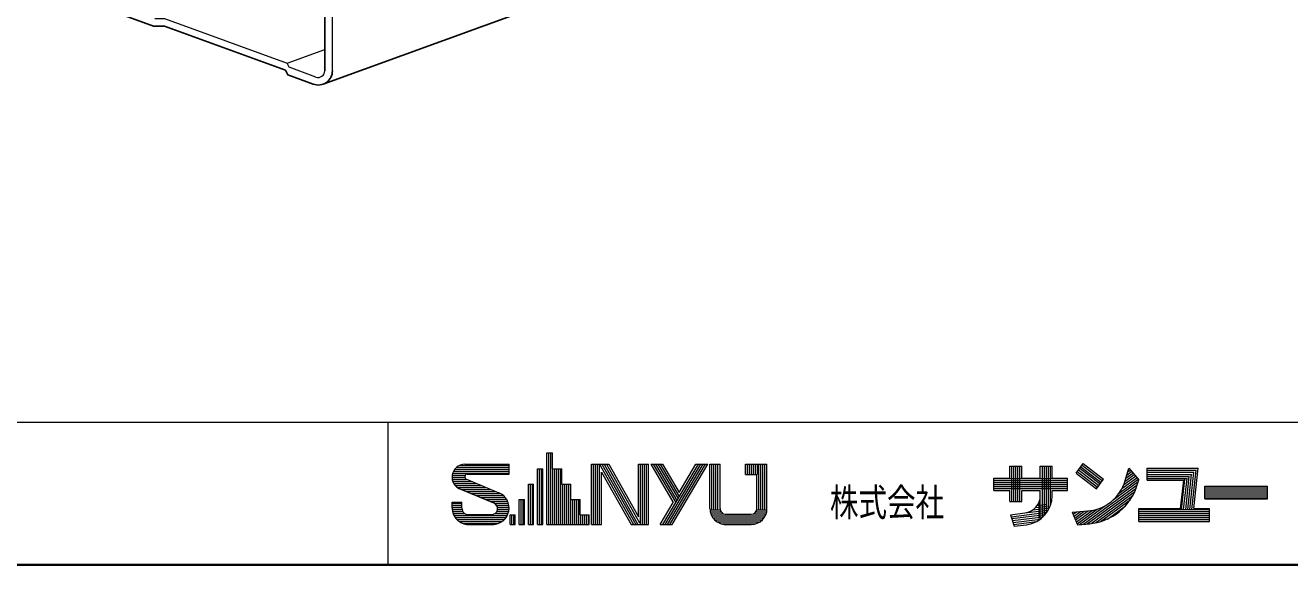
# Model space of a CAD drawing. Units: millimetres on the paper. Extents: x -405 to 411, y -913 to 286.
# Drawn here: x -242.4 to -109.5, y -912.7 to -856 of the extents above; entities that cross this region are included whole.
import ezdxf
from ezdxf.enums import TextEntityAlignment as Align

# ---------------------------------------------------------------- set-up
doc = ezdxf.new("R2010")
doc.units = ezdxf.units.MM
for name, color, linetype, lineweight in [('0-3_野縁', 3, 'Continuous', 25), ('F-0_枠図面', 4, 'Continuous', 18), ('F-2_文字1', 4, 'Continuous', 18)]:
    doc.layers.add(name, color=color, linetype=linetype, lineweight=lineweight)
doc.styles.add('ＭＳ ゴシック', font='')
doc.styles.get('ＭＳ ゴシック').set_extended_font_data('MS Gothic')

msp = doc.modelspace()

# ---------------------------------------------------------------- linework, layer by layer
at = {"layer": '0-3_野縁'}
for p, q in [((-211.114, -862.149), (-145.614, -838.309)), ((-210.927, -860.74), (-210.927, -839.282)), ((-228.921, -856.042), (-232.303, -854.81))]:
    msp.add_line(p, q, dxfattribs=at)
at = {"layer": '0-3_野縁', "color": 4, "lineweight": 18}
for p, q in [((-210.127, -860.74), (-210.127, -839.282)), ((-214.889, -859.934), (-210.927, -858.492)), ((-214.684, -860.372), (-214.889, -859.934)), ((-211.866, -861.398), (-214.684, -860.372))]:
    msp.add_line(p, q, dxfattribs=at)
msp.add_lwpolyline([(-228.78, -855.242), (-227.78, -855.242), (-214.889, -859.934)], dxfattribs=at)
at = {"layer": '0-3_野縁'}
for points in [[(-228.921, -856.042), (-227.78, -856.042), (-215.059, -860.672)], [(-212.14, -862.149), (-214.825, -861.172), (-215.059, -860.672)]]:
    msp.add_lwpolyline(points, dxfattribs=at)
msp.add_arc((-211.627, -860.74), 1.5, 250, 0, dxfattribs=at)
at = {"layer": '0-3_野縁', "color": 4, "lineweight": 18}
msp.add_arc((-211.627, -860.74), 0.7, 250, 0, dxfattribs=at)
at = {"layer": 'F-0_枠図面'}
for p, q in [((-399.069, -897.729), (-9.569, -897.729)), ((-204.319, -897.729), (-204.319, -912.729))]:
    msp.add_line(p, q, dxfattribs=at)
at = {"layer": 'F-0_枠図面', "color": 7, "lineweight": 35}
msp.add_lwpolyline([(-399.069, -637.729), (-399.069, -912.729), (-9.569, -912.729)], dxfattribs=at)
at = {"layer": 'F-2_文字1'}
for p, q in [((-187.593, -900.959), (-186.993, -900.959)), ((-187.593, -908.486), (-187.593, -900.959)), ((-187.382, -908.486), (-187.382, -900.959)), ((-187.171, -908.486), (-187.171, -900.959)), ((-186.993, -902.624), (-186.993, -900.959)), ((-197.089, -902.491), (-191.556, -902.491)), ((-196.762, -902.28), (-191.556, -902.28)), ((-196.219, -902.158), (-191.556, -902.158)), ((-191.556, -903.19), (-191.556, -902.158)), ((-182.897, -902.158), (-181.065, -902.158)), ((-182.897, -908.486), (-182.897, -902.158)), ((-182.686, -908.486), (-182.686, -902.158)), ((-182.475, -908.486), (-182.475, -902.158)), ((-182.264, -908.486), (-182.264, -902.158)), ((-182.059, -902.133), (-178.491, -908.486)), ((-182.053, -908.486), (-182.053, -902.158)), ((-181.803, -902.158), (-178.25, -908.486)), ((-181.561, -902.158), (-178.008, -908.486)), ((-181.319, -902.158), (-177.851, -908.334)), ((-181.065, -902.158), (-177.967, -907.673)), ((-177.967, -907.673), (-177.967, -902.158)), ((-177.967, -902.158), (-176.901, -902.158)), ((-177.745, -908.486), (-177.745, -902.158)), ((-177.534, -908.486), (-177.534, -902.158)), ((-177.323, -908.486), (-177.323, -902.158)), ((-177.112, -908.486), (-177.112, -902.158)), ((-176.901, -908.486), (-176.901, -902.158)), ((-176.668, -902.158), (-175.429, -902.158)), ((-176.668, -902.158), (-174.291, -906.163)), ((-176.423, -902.158), (-174.039, -906.174)), ((-176.178, -902.158), (-173.916, -905.967)), ((-175.932, -902.158), (-173.794, -905.761)), ((-175.687, -902.158), (-173.671, -905.554)), ((-175.429, -902.158), (-173.671, -905.119)), ((-175.411, -908.486), (-171.655, -902.158)), ((-175.166, -908.486), (-171.409, -902.158)), ((-174.92, -908.486), (-171.164, -902.158)), ((-174.675, -908.486), (-170.919, -902.158)), ((-174.43, -908.486), (-170.673, -902.158)), ((-173.671, -905.119), (-171.913, -902.158)), ((-171.913, -902.158), (-170.673, -902.158)), ((-170.44, -906.82), (-170.44, -902.158)), ((-170.44, -902.158), (-169.374, -902.158)), ((-170.229, -906.948), (-170.229, -902.158)), ((-170.018, -906.948), (-170.018, -902.158)), ((-169.807, -906.948), (-169.807, -902.158)), ((-169.596, -906.948), (-169.596, -902.158)), ((-169.374, -906.82), (-169.374, -902.158)), ((-166.71, -902.158), (-164.445, -902.158)), ((-166.71, -903.223), (-166.71, -902.158)), ((-166.499, -903.223), (-166.499, -902.158)), ((-166.288, -903.223), (-166.288, -902.158)), ((-166.077, -903.223), (-166.077, -902.158)), ((-165.866, -903.223), (-165.866, -902.158)), ((-165.655, -903.223), (-165.655, -902.158)), ((-165.444, -903.223), (-165.444, -902.158)), ((-165.289, -906.948), (-165.289, -902.158)), ((-165.078, -906.948), (-165.078, -902.158)), ((-164.867, -906.948), (-164.867, -902.158)), ((-164.656, -906.948), (-164.656, -902.158)), ((-164.445, -906.82), (-164.445, -902.158)), ((-138.908, -903.602), (-138.908, -902.35)), ((-138.908, -902.35), (-137.656, -902.35)), ((-138.697, -906.074), (-138.697, -902.35)), ((-138.486, -906.074), (-138.486, -902.35)), ((-138.276, -906.074), (-138.276, -902.35)), ((-138.065, -906.074), (-138.065, -902.35)), ((-137.854, -906.074), (-137.854, -902.35)), ((-137.656, -903.602), (-137.656, -902.35)), ((-135.711, -902.35), (-134.459, -902.35)), ((-135.711, -903.602), (-135.711, -902.35)), ((-135.5, -907.76), (-135.5, -902.35)), ((-135.289, -907.554), (-135.289, -902.35)), ((-135.078, -907.301), (-135.078, -902.35)), ((-134.867, -906.98), (-134.867, -902.35)), ((-134.657, -906.531), (-134.657, -902.35)), ((-134.459, -903.602), (-134.459, -902.35)), ((-131.96, -903.079), (-131.196, -902.086)), ((-131.445, -902.41), (-129.303, -904.058)), ((-131.316, -902.243), (-129.174, -903.891)), ((-131.196, -902.086), (-129.054, -903.734)), ((-197.551, -903.545), (-196.21, -903.545)), ((-197.54, -903.334), (-196.182, -903.334)), ((-197.528, -903.756), (-195.997, -903.756)), ((-197.495, -903.123), (-191.556, -903.123)), ((-197.413, -902.913), (-191.556, -902.913)), ((-197.284, -902.702), (-191.556, -902.702)), ((-196.044, -903.737), (-192.624, -905.156)), ((-195.961, -903.19), (-191.556, -903.19)), ((-188.559, -902.624), (-188.014, -902.624)), ((-188.559, -908.486), (-188.559, -902.624)), ((-188.348, -908.486), (-188.348, -902.624)), ((-188.137, -908.486), (-188.137, -902.624)), ((-188.014, -908.486), (-188.014, -902.624)), ((-186.993, -902.624), (-186.027, -902.624)), ((-186.96, -908.486), (-186.96, -902.624)), ((-186.749, -908.486), (-186.749, -902.624)), ((-186.538, -908.486), (-186.538, -902.624)), ((-186.327, -908.486), (-186.327, -902.624)), ((-186.116, -908.486), (-186.116, -902.624)), ((-186.027, -904.245), (-186.027, -902.624)), ((-181.831, -908.486), (-181.831, -902.97)), ((-181.831, -902.97), (-178.733, -908.486)), ((-166.71, -903.223), (-165.511, -903.223)), ((-165.511, -906.82), (-165.511, -903.223)), ((-140.589, -903.602), (-138.908, -903.602)), ((-140.589, -904.921), (-140.589, -903.602)), ((-140.589, -903.655), (-132.844, -903.655)), ((-137.656, -903.602), (-135.711, -903.602)), ((-134.459, -903.602), (-132.844, -903.602)), ((-132.844, -904.921), (-132.844, -903.602)), ((-131.96, -903.079), (-129.817, -904.727)), ((-131.831, -902.912), (-129.689, -904.56)), ((-131.702, -902.745), (-129.56, -904.393)), ((-131.574, -902.578), (-129.431, -904.226)), ((-129.817, -904.727), (-129.054, -903.734)), ((-127.424, -905.183), (-125.436, -903.726)), ((-127.139, -904.713), (-125.573, -903.565)), ((-126.957, -904.318), (-125.711, -903.404)), ((-126.832, -903.965), (-125.849, -903.244)), ((-126.802, -903.865), (-126.417, -902.581)), ((-126.731, -903.629), (-125.986, -903.083)), ((-126.631, -903.294), (-126.124, -902.923)), ((-126.53, -902.959), (-126.262, -902.762)), ((-126.417, -902.581), (-125.367, -903.806)), ((-125.521, -904.322), (-125.367, -903.806)), ((-124.481, -903.833), (-124.481, -902.581)), ((-124.481, -902.581), (-119.111, -902.581)), ((-124.481, -902.792), (-119.346, -902.792)), ((-124.481, -903.003), (-119.581, -903.003)), ((-124.481, -903.214), (-119.817, -903.214)), ((-124.481, -903.425), (-120.051, -903.425)), ((-124.481, -903.635), (-120.287, -903.635)), ((-124.481, -903.833), (-120.64, -903.833)), ((-120.962, -906.8), (-120.64, -903.833)), ((-120.856, -906.918), (-120.51, -903.741)), ((-120.644, -906.918), (-120.287, -903.635)), ((-120.431, -906.918), (-120.051, -903.425)), ((-120.219, -906.918), (-119.817, -903.214)), ((-120.007, -906.918), (-119.581, -903.003)), ((-119.795, -906.918), (-119.346, -902.792)), ((-119.57, -906.8), (-119.111, -902.581)), ((-197.471, -903.967), (-195.489, -903.967)), ((-197.373, -904.178), (-194.981, -904.178)), ((-197.224, -904.389), (-194.472, -904.389)), ((-196.995, -904.6), (-193.964, -904.6)), ((-196.718, -904.755), (-193.185, -906.221)), ((-196.584, -904.811), (-193.455, -904.811)), ((-196.076, -905.022), (-192.947, -905.022)), ((-189.524, -908.486), (-189.524, -904.245)), ((-189.524, -904.245), (-188.981, -904.245)), ((-189.314, -908.486), (-189.314, -904.245)), ((-189.103, -908.486), (-189.103, -904.245)), ((-188.981, -908.486), (-188.981, -904.245)), ((-186.027, -904.245), (-185.061, -904.245)), ((-185.905, -908.486), (-185.905, -904.245)), ((-185.694, -908.486), (-185.694, -904.245)), ((-185.483, -908.486), (-185.483, -904.245)), ((-185.272, -908.486), (-185.272, -904.245)), ((-185.061, -905.866), (-185.061, -904.245)), ((-140.589, -903.866), (-132.844, -903.866)), ((-140.589, -904.077), (-132.844, -904.077)), ((-140.589, -904.288), (-132.844, -904.288)), ((-140.589, -904.499), (-132.844, -904.499)), ((-140.589, -904.71), (-132.844, -904.71)), ((-140.589, -904.921), (-138.908, -904.921)), ((-138.908, -906.074), (-138.908, -904.921)), ((-137.656, -904.921), (-135.711, -904.921)), ((-137.656, -906.074), (-137.656, -904.921)), ((-135.711, -905.45), (-135.711, -904.921)), ((-134.459, -904.921), (-132.844, -904.921)), ((-134.459, -905.445), (-134.459, -904.921)), ((-131.187, -908.465), (-125.518, -904.309)), ((-130.786, -908.432), (-125.632, -904.654)), ((-130.38, -908.396), (-125.783, -905.027)), ((-128.048, -905.902), (-125.417, -903.974)), ((-118.416, -905.778), (-118.416, -904.459)), ((-118.416, -904.459), (-111.824, -904.459)), ((-118.416, -904.618), (-111.824, -904.618)), ((-118.416, -904.829), (-111.824, -904.829)), ((-118.416, -905.039), (-111.824, -905.039)), ((-111.824, -905.778), (-111.824, -904.459)), ((-197.551, -906.154), (-196.519, -906.154)), ((-197.551, -906.754), (-197.551, -906.154)), ((-197.55, -906.288), (-196.518, -906.288)), ((-197.55, -906.498), (-196.518, -906.498)), ((-196.519, -906.787), (-196.519, -906.154)), ((-195.567, -905.233), (-192.462, -905.233)), ((-195.059, -905.444), (-192.157, -905.444)), ((-194.55, -905.655), (-191.95, -905.655)), ((-194.042, -905.866), (-191.802, -905.866)), ((-193.533, -906.077), (-191.694, -906.077)), ((-193.049, -906.288), (-191.62, -906.288)), ((-192.844, -906.498), (-191.575, -906.498)), ((-190.49, -905.866), (-189.946, -905.866)), ((-190.49, -908.486), (-190.49, -905.866)), ((-190.279, -908.486), (-190.279, -905.866)), ((-190.069, -908.486), (-190.069, -905.866)), ((-189.946, -908.486), (-189.946, -905.866)), ((-185.061, -905.866), (-184.096, -905.866)), ((-185.061, -908.486), (-185.061, -905.866)), ((-184.85, -908.486), (-184.85, -905.866)), ((-184.64, -908.486), (-184.64, -905.866)), ((-184.429, -908.486), (-184.429, -905.866)), ((-184.218, -908.486), (-184.218, -905.866)), ((-184.096, -907.487), (-184.096, -905.866)), ((-175.669, -908.486), (-174.291, -906.163)), ((-138.908, -906.074), (-137.656, -906.074)), ((-136.029, -906.477), (-135.021, -906.352)), ((-135.817, -907.85), (-135.817, -906.057)), ((-135.711, -907.85), (-135.711, -905.452)), ((-131.589, -908.497), (-128.861, -906.498)), ((-129.926, -908.325), (-125.987, -905.438)), ((-129.387, -908.191), (-126.277, -905.912)), ((-118.416, -905.25), (-111.824, -905.25)), ((-118.416, -905.461), (-111.824, -905.461)), ((-118.416, -905.672), (-111.824, -905.672)), ((-118.416, -905.778), (-111.824, -905.778)), ((-197.55, -906.709), (-196.518, -906.709)), ((-197.543, -906.92), (-196.505, -906.92)), ((-197.51, -907.131), (-196.423, -907.131)), ((-197.448, -907.342), (-196.221, -907.342)), ((-197.356, -907.553), (-191.751, -907.553)), ((-197.226, -907.764), (-191.881, -907.764)), ((-195.853, -907.453), (-193.319, -907.453)), ((-193.029, -907.342), (-191.659, -907.342)), ((-192.836, -907.131), (-191.598, -907.131)), ((-192.765, -906.709), (-191.557, -906.709)), ((-192.763, -906.92), (-191.564, -906.92)), ((-191.456, -908.486), (-191.456, -907.487)), ((-191.456, -907.487), (-190.912, -907.487)), ((-191.28, -908.486), (-191.28, -907.487)), ((-191.069, -908.486), (-191.069, -907.487)), ((-190.912, -908.486), (-190.912, -907.487)), ((-184.096, -907.487), (-183.13, -907.487)), ((-184.007, -908.486), (-184.007, -907.487)), ((-183.796, -908.486), (-183.796, -907.487)), ((-183.585, -908.486), (-183.585, -907.487)), ((-183.374, -908.486), (-183.374, -907.487)), ((-183.163, -908.486), (-183.163, -907.487)), ((-183.13, -908.486), (-183.13, -907.487)), ((-170.44, -906.843), (-170.418, -906.843)), ((-170.435, -906.948), (-169.361, -906.948)), ((-170.405, -907.159), (-169.27, -907.159)), ((-170.347, -907.37), (-169.014, -907.37)), ((-170.256, -907.581), (-164.629, -907.581)), ((-170.127, -907.792), (-164.758, -907.792)), ((-168.775, -907.42), (-166.11, -907.42)), ((-165.871, -907.37), (-164.539, -907.37)), ((-165.616, -907.159), (-164.48, -907.159)), ((-165.525, -906.948), (-164.45, -906.948)), ((-138.857, -907.467), (-137.333, -907.277)), ((-138.857, -907.467), (-138.447, -908.678)), ((-138.788, -907.671), (-135.006, -907.2)), ((-138.719, -907.875), (-135.185, -907.435)), ((-138.65, -908.079), (-135.409, -907.676)), ((-137.326, -907.277), (-134.943, -906.98)), ((-136.508, -906.962), (-134.969, -906.771)), ((-136.218, -906.714), (-134.995, -906.561)), ((-132.349, -907.195), (-130.764, -907.067)), ((-132.349, -907.195), (-131.789, -908.513)), ((-132.255, -907.417), (-131.904, -907.159)), ((-132.171, -907.616), (-131.503, -907.127)), ((-132.086, -907.815), (-131.102, -907.094)), ((-132.001, -908.015), (-130.7, -907.062)), ((-131.916, -908.214), (-130.269, -907.007)), ((-131.832, -908.414), (-129.735, -906.877)), ((-128.655, -907.916), (-126.76, -906.527)), ((-125.37, -908.184), (-125.37, -906.8)), ((-125.37, -906.8), (-120.962, -906.8)), ((-125.37, -906.918), (-117.922, -906.918)), ((-125.37, -907.129), (-117.922, -907.129)), ((-125.37, -907.34), (-117.922, -907.34)), ((-125.37, -907.551), (-117.922, -907.551)), ((-125.37, -907.762), (-117.922, -907.762)), ((-119.57, -906.8), (-117.922, -906.8)), ((-117.922, -908.184), (-117.922, -906.8)), ((-197.047, -907.975), (-192.059, -907.975)), ((-196.793, -908.186), (-192.314, -908.186)), ((-196.367, -908.397), (-192.74, -908.397)), ((-195.819, -908.486), (-193.144, -908.486)), ((-191.456, -908.486), (-190.912, -908.486)), ((-190.49, -908.486), (-189.946, -908.486)), ((-189.524, -908.486), (-188.981, -908.486)), ((-188.559, -908.486), (-188.014, -908.486)), ((-187.593, -908.486), (-183.13, -908.486)), ((-182.897, -908.486), (-181.831, -908.486)), ((-178.733, -908.486), (-176.901, -908.486)), ((-175.669, -908.486), (-174.43, -908.486)), ((-169.947, -908.003), (-164.938, -908.003)), ((-169.687, -908.214), (-165.198, -908.214)), ((-169.222, -908.425), (-165.664, -908.425)), ((-168.775, -908.486), (-166.11, -908.486)), ((-138.581, -908.283), (-135.702, -907.925)), ((-138.512, -908.487), (-136.122, -908.19)), ((-138.447, -908.678), (-137.165, -908.519)), ((-131.789, -908.513), (-130.473, -908.407)), ((-125.37, -907.973), (-117.922, -907.973)), ((-125.37, -908.184), (-117.922, -908.184))]:
    msp.add_line(p, q, dxfattribs=at)
for centre, radius, start, end in [((-196.201, -903.508), 1.35, 90.76968, 251.60579), ((-195.935, -903.474), 0.284, 92.62549, 247.52919), ((-193.287, -906.755), 1.731, 269.93188, 67.46921), ((-131.038, -902.675), 4.4, 273.5696, 344.30289), ((-131.042, -902.672), 5.762, 273.9684, 344.73839), ((-193.387, -906.821), 0.632, 267.5421, 69.85329), ((-137.562, -905.441), 1.851, 277.12369, 0.28418), ((-137.562, -905.441), 3.103, 277.45369, 359.92859), ((-195.819, -906.754), 1.732, 179.99979, 270.00009), ((-195.853, -906.787), 0.666, 179.99979, 270.00009), ((-168.775, -906.82), 1.665, 179.99979, 270.00009), ((-168.775, -906.82), 0.6, 179.99979, 270.00009), ((-166.11, -906.82), 0.6, 270.00009, 0), ((-166.11, -906.82), 1.665, 270.00009, 0)]:
    msp.add_arc(centre, radius, start, end, dxfattribs=at)

# ---------------------------------------------------------------- texts
at = {"layer": 'F-2_文字1', "color": 7, "style": 'ＭＳ ゴシック', "width": 0.75}
msp.add_text('株式会社', height=2.933, dxfattribs=at).set_placement((-157.829, -908.504), align=Align.BOTTOM_LEFT)

doc.saveas('drawing.dxf')
